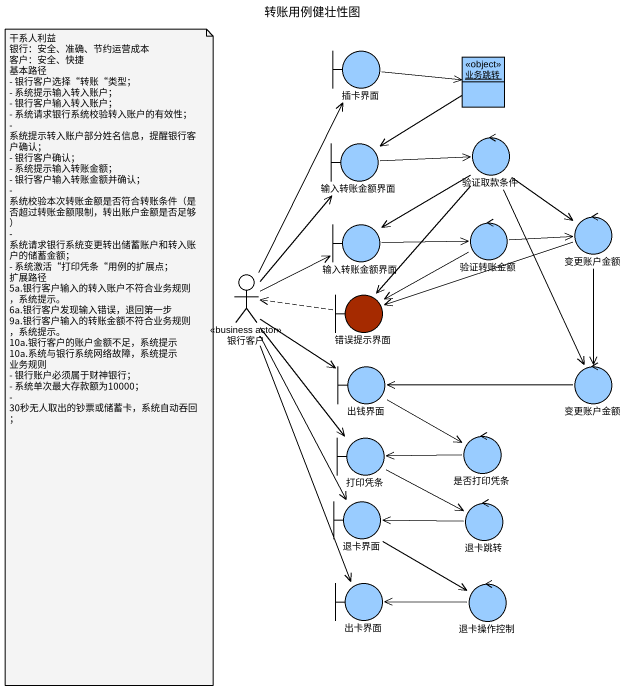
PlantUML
@startuml
title 转账用例健壮性图
allowmixing
hide circle
hide empty members
boundary 插卡界面 #99CCFF
object 业务跳转 <<object>> #99CCFF
boundary 输入转账金额界面 #99CCFF
control 验证取款条件 #99CCFF
boundary "输入转账金额界面" as 输入转账金额界面_2 #99CCFF
control 验证转账金额 #99CCFF
control 变更账户金额 #99CCFF
actor 银行客户 <<business actor>>
boundary 错误提示界面 #A52A00
boundary 出钱界面 #99CCFF
control "变更账户金额" as 变更账户金额_2 #99CCFF
boundary 打印凭条 #99CCFF
control 是否打印凭条 #99CCFF
boundary 退卡界面 #99CCFF
control 退卡跳转 #99CCFF
boundary 出卡界面 #99CCFF
control 退卡操作控制 #99CCFF
插卡界面 -right-> 业务跳转
业务跳转 --> 输入转账金额界面
输入转账金额界面 -right-> 验证取款条件
验证取款条件 --> 输入转账金额界面_2
验证取款条件 --> 变更账户金额
验证取款条件 --> 错误提示界面
验证取款条件 --> 变更账户金额_2
输入转账金额界面_2 -right-> 验证转账金额
验证转账金额 -right-> 变更账户金额
验证转账金额 -left-> 错误提示界面
变更账户金额 -left-> 错误提示界面
变更账户金额 --> 变更账户金额_2
银行客户 -up-> 插卡界面
银行客户 -up-> 输入转账金额界面
银行客户 -right-> 输入转账金额界面_2
银行客户 --> 出钱界面
银行客户 --> 打印凭条
银行客户 --> 退卡界面
银行客户 --> 出卡界面
错误提示界面 .left.> 银行客户
出钱界面 --> 是否打印凭条
变更账户金额_2 -left-> 出钱界面
打印凭条 -right-> 退卡跳转
是否打印凭条 -left-> 打印凭条
退卡界面 --> 退卡操作控制
退卡跳转 -left-> 退卡界面
退卡操作控制 -left-> 出卡界面
note as N1
  干系人利益
  银行：安全、准确、节约运营成本
  客户：安全、快捷
  基本路径
  - 银行客户选择“转账“类型；
  - 系统提示输入转入账户；
  - 银行客户输入转入账户；
  - 系统请求银行系统校验转入账户的有效性；
  - 系统提示转入账户部分姓名信息，提醒银行客户确认；
  - 银行客户确认；
  - 系统提示输入转账金额；
  - 银行客户输入转账金额并确认；
  - 系统校验本次转账金额是否符合转账条件（是否超过转账金额限制，转出账户金额是否足够）
  - 系统请求银行系统变更转出储蓄账户和转入账户的储蓄金额；
  - 系统激活“打印凭条“用例的扩展点；
  扩展路径
  5a.银行客户输入的转入账户不符合业务规则，系统提示。
  6a.银行客户发现输入错误，退回第一步
  9a.银行客户输入的转账金额不符合业务规则，系统提示。
  10a.银行客户的账户金额不足，系统提示
  10a.系统与银行系统网络故障，系统提示
  业务规则
  - 银行账户必须属于财神银行；
  - 系统单次最大存款额为10000；
  - 30秒无人取出的钞票或储蓄卡，系统自动吞回；
end note
@enduml
